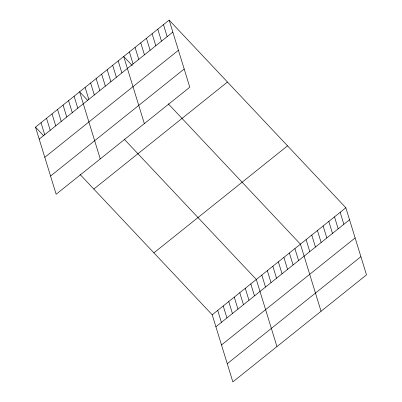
<?xml version="1.0" encoding="UTF-8"?>
<svg xmlns="http://www.w3.org/2000/svg" width="402" height="402" viewBox="0 0 402 402"><rect width="100%" height="100%" fill="white"/><g stroke="black" fill="none" stroke-linecap="round" stroke-linejoin="round"><path stroke-width="0.6" d="M169.147 20.1L189.789 87.204L56.149 194.236L35.507 127.132L169.147 20.1L345.851 207.764L366.493 274.867L232.853 381.9L212.211 314.796L80.048 174.438M39.195 139.122L172.835 32.09M44.788 157.308L178.433 50.275M50.551 176.046L184.196 69.013M93.817 189.061L227.462 82.028M153.896 252.868L287.541 145.836M212.211 314.796L345.851 207.764M215.894 326.786L349.539 219.753M221.492 344.971L355.132 237.939M227.256 363.715L360.901 256.682M132.213 65.521L123.71 56.491L144.353 123.595M168.252 103.796L300.415 244.155L321.057 311.259M87.706 100.415L79.606 91.812L100.249 158.916M124.153 139.117L256.31 279.475L276.953 346.579M35.507 127.132L43.607 135.735M340.172 212.316L343.861 224.301M334.489 216.864L338.177 228.849M328.811 221.412L332.499 233.401M323.133 225.959L326.821 237.949M317.449 230.512L321.138 242.496M311.771 235.059L315.459 247.044M306.093 239.607L309.781 251.597M294.897 248.572L298.585 260.561M289.385 252.989L293.073 264.973M283.872 257.401L287.561 269.39M278.36 261.818L282.048 273.802M272.847 266.23L276.536 278.219M267.335 270.647L271.023 282.636M261.823 275.063L265.511 287.048M250.798 283.892L254.486 295.882M245.285 288.304L248.974 300.294M163.468 24.648L167.157 36.637M239.773 292.721L243.461 304.711M157.79 29.195L161.478 41.185M234.26 297.138L237.949 309.123M152.107 33.748L155.795 45.733M228.748 301.55L232.436 313.54M146.428 38.296L150.117 50.285M223.236 305.967L226.924 317.957M140.75 42.843L144.439 54.833M217.723 310.384L221.412 322.369M135.067 47.391L138.755 59.38M129.389 51.943L133.077 63.928M118.198 60.908L121.886 72.893M112.686 65.32L116.374 77.31M107.173 69.737L110.862 81.722M101.661 74.149L105.349 86.139M96.148 78.566L99.832 90.556M90.631 82.983L94.319 94.967M85.118 87.395L88.807 99.384M74.094 96.229L77.782 108.213M68.581 100.641L72.27 112.63M63.069 105.058L66.757 117.042M57.556 109.47L61.245 121.459M52.044 113.887L55.732 125.876M46.531 118.304L50.22 130.288M41.019 122.716L44.707 134.705"/></g></svg>
